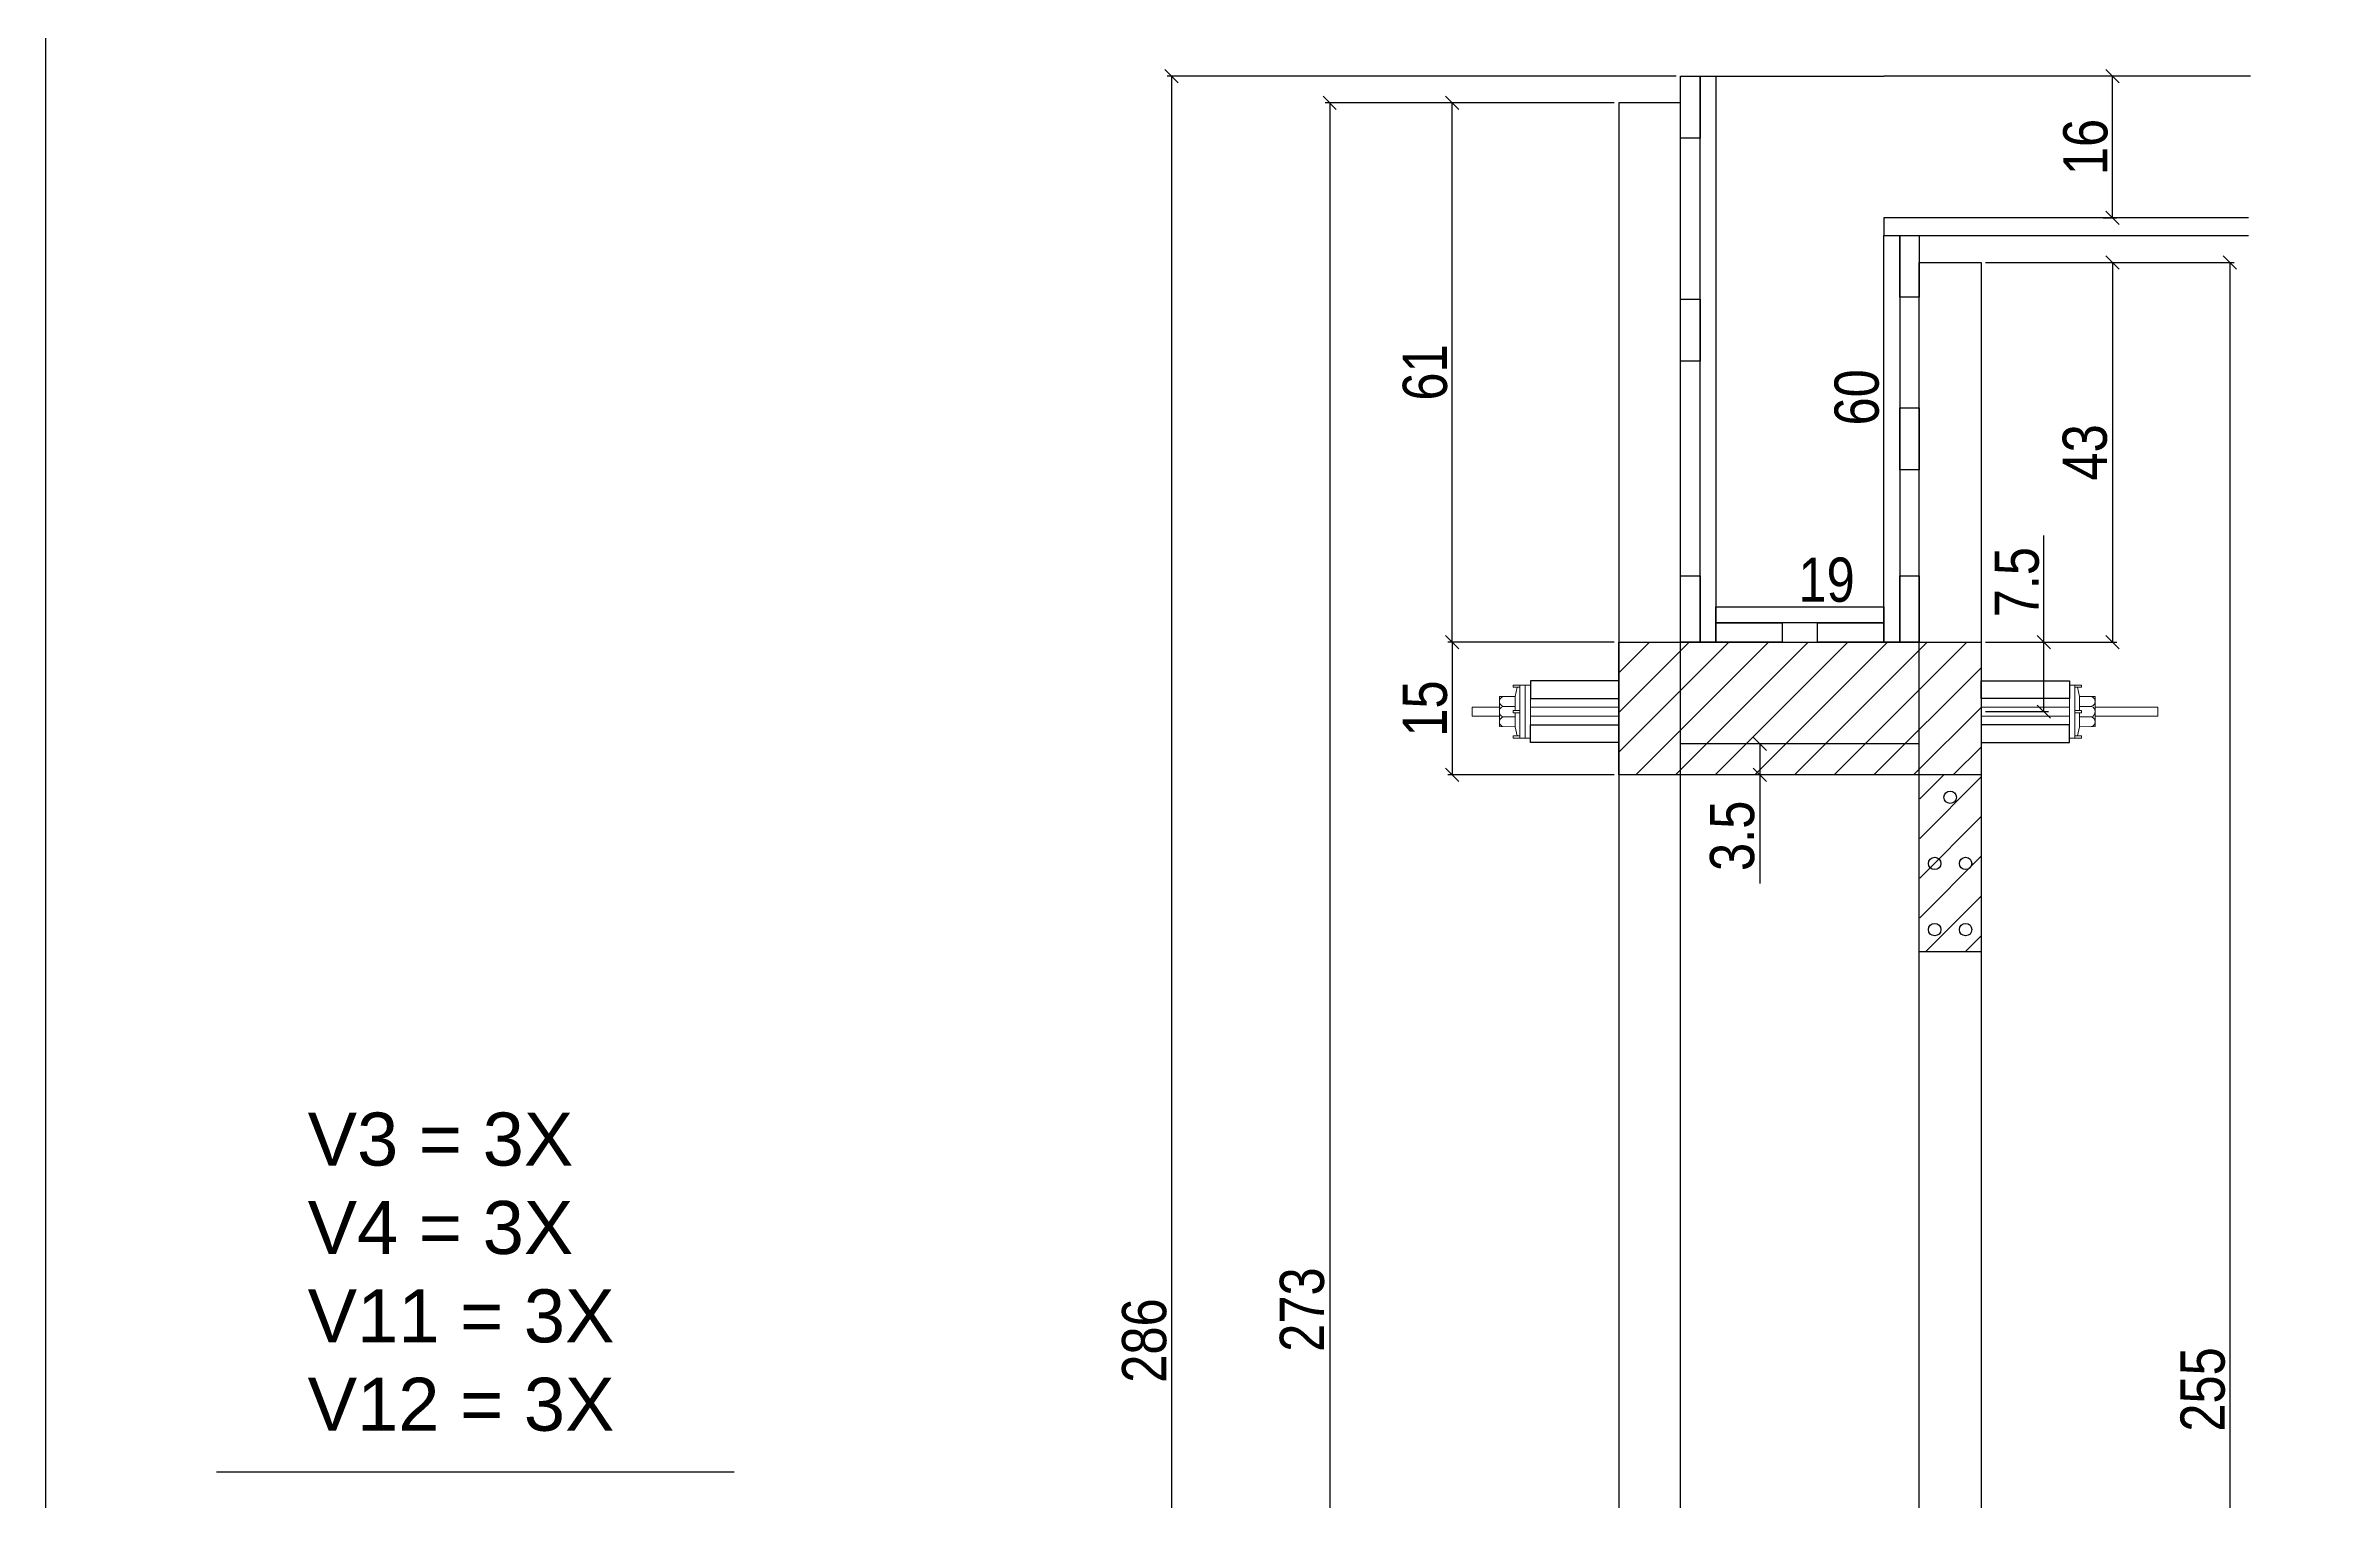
# Model space of a CAD drawing. Extents: x 15230 to 29563, y 3128 to 7338.
# Drawn here: x 15712 to 16230, y 5023 to 5352 of the extents above; entities that cross this region are included whole.
import ezdxf

# ---------------------------------------------------------------- set-up
doc = ezdxf.new("R2010")
doc.units = 0
doc.layers.add('BARRA_ANCORAGEM', color=1, linetype='Continuous', lineweight=15)
for name, color, linetype in [('COTA', 241, 'Continuous'), ('TIRAS REESCORAMENTO', 252, 'Continuous'), ('VIGAS', 3, 'Continuous')]:
    doc.layers.add(name, color=color, linetype=linetype)
doc.styles.add('COTA TECNICA 2X', font='techl___.ttf', dxfattribs={"height": 10})
doc.styles.add('R80-50', font='arial.ttf', dxfattribs={"height": 10})
doc.dimstyles.new('SECAO', dxfattribs={"dimscale": 0.333333, "dimtxt": 5, "dimasz": 9, "dimexe": 3, "dimexo": 3, "dimgap": 3, "dimtad": 1, "dimdec": 1, "dimlfac": 0.5, "dimzin": 12, "dimdsep": 46, "dimtxsty": 'COTA TECNICA 2X', "dimblk1": 'OBLIQUE', "dimblk2": 'OBLIQUE', "dimsah": 1, "dimcen": 0.9, "dimclrd": 4, "dimclre": 4, "dimclrt": 240, "dimadec": 1, "dimazin": 3, "dimtfac": 1, "dimtdec": 1, "dimtmove": 0, "dimatfit": 3, "dimfxl": 1, "dimtolj": 1, "dimtzin": 12, "dimarcsym": 0})

# ---------------------------------------------------------------- blocks, each defined once
blk = doc.blocks.new('_Oblique')
at = {"color": 0, "linetype": 'ByBlock', "lineweight": -2}
blk.add_line((-0.5, -0.5), (0.5, 0.5), dxfattribs=at)
blk = doc.blocks.new('*D7')
at = {"layer": 'COTA', "color": 4, "lineweight": -2, "transparency": 16777216}
for p, q in [((16066.82, 5339.48), (16001.41, 5339.48)), ((16002.41, 5339.48), (16002.41, 4793.39)), ((16066.82, 4793.39), (16001.41, 4793.39))]:
    blk.add_line(p, q, dxfattribs=at)
at = {"layer": 'DEFPOINTS', "color": 0, "transparency": 16777216}
for p in [(16067.82, 5339.48), (16002.41, 4793.39), (16067.82, 4793.39)]:
    blk.add_point(p, dxfattribs=at)
at = {"layer": 'COTA', "color": 4, "lineweight": -2, "transparency": 16777216, "xscale": 3, "yscale": 3, "zscale": 3}
for p, rotation in [((16002.41, 5339.48), 90), ((16002.41, 4793.39), 270)]:
    blk.add_blockref('_Oblique', p, dxfattribs=dict(at, rotation=rotation))
at = {"layer": 'COTA', "color": 240, "transparency": 16777216, "insert": (15996.19, 5066.44), "char_height": 10, "attachment_point": 5, "rotation": 90, "style": 'COTA TECNICA 2X'}
blk.add_mtext('\\A1;273', dxfattribs=at)
blk = doc.blocks.new('*D13')
at = {"layer": 'COTA', "color": 4, "lineweight": -2, "transparency": 16777216}
for p, q in [((16066.82, 5339.48), (16029.12, 5339.48)), ((16030.12, 5217.43), (16030.12, 5339.48)), ((16066.82, 5217.43), (16029.12, 5217.43))]:
    blk.add_line(p, q, dxfattribs=at)
at = {"layer": 'DEFPOINTS', "color": 0, "transparency": 16777216}
for p in [(16030.12, 5339.48), (16067.82, 5339.48), (16067.82, 5217.43)]:
    blk.add_point(p, dxfattribs=at)
at = {"layer": 'COTA', "color": 4, "lineweight": -2, "transparency": 16777216, "xscale": 3, "yscale": 3, "zscale": 3}
for p, rotation in [((16030.12, 5339.48), 90), ((16030.12, 5217.43), 270)]:
    blk.add_blockref('_Oblique', p, dxfattribs=dict(at, rotation=rotation))
at = {"layer": 'COTA', "color": 240, "transparency": 16777216, "insert": (16024.02, 5278.46), "char_height": 10, "attachment_point": 5, "rotation": 90, "style": 'COTA TECNICA 2X'}
blk.add_mtext('\\A1;61', dxfattribs=at)
blk = doc.blocks.new('*D14')
at = {"layer": 'COTA', "color": 4, "lineweight": -2, "transparency": 16777216}
for p, q in [((16150.82, 5303.36), (16180.57, 5303.36)), ((16179.57, 5303.36), (16179.57, 5217.43)), ((16150.82, 5217.43), (16180.57, 5217.43))]:
    blk.add_line(p, q, dxfattribs=at)
at = {"layer": 'DEFPOINTS', "color": 0, "transparency": 16777216}
for p in [(16149.82, 5303.36), (16149.82, 5217.43), (16179.57, 5217.43)]:
    blk.add_point(p, dxfattribs=at)
at = {"layer": 'COTA', "color": 4, "lineweight": -2, "transparency": 16777216, "xscale": 3, "yscale": 3, "zscale": 3}
for p, rotation in [((16179.57, 5303.36), 90), ((16179.57, 5217.43), 270)]:
    blk.add_blockref('_Oblique', p, dxfattribs=dict(at, rotation=rotation))
at = {"layer": 'COTA', "color": 240, "transparency": 16777216, "insert": (16173.35, 5260.39), "char_height": 10, "attachment_point": 5, "rotation": 90, "style": 'COTA TECNICA 2X'}
blk.add_mtext('\\A1;43', dxfattribs=at)
blk = doc.blocks.new('*D15')
at = {"layer": 'COTA', "color": 4, "lineweight": -2, "transparency": 16777216}
for p, q in [((16080.82, 5345.48), (15965.62, 5345.48)), ((15966.62, 5345.48), (15966.62, 4773.39)), ((16066.82, 4773.39), (15965.62, 4773.39))]:
    blk.add_line(p, q, dxfattribs=at)
at = {"layer": 'DEFPOINTS', "color": 0, "transparency": 16777216}
for p in [(16081.82, 5345.48), (15966.62, 4773.39), (16067.82, 4773.39)]:
    blk.add_point(p, dxfattribs=at)
at = {"layer": 'COTA', "color": 4, "lineweight": -2, "transparency": 16777216, "xscale": 3, "yscale": 3, "zscale": 3}
for p, rotation in [((15966.62, 5345.48), 90), ((15966.62, 4773.39), 270)]:
    blk.add_blockref('_Oblique', p, dxfattribs=dict(at, rotation=rotation))
at = {"layer": 'COTA', "color": 240, "transparency": 16777216, "insert": (15960.49, 5059.44), "char_height": 10, "attachment_point": 5, "rotation": 90, "style": 'COTA TECNICA 2X'}
blk.add_mtext('\\A1;286', dxfattribs=at)
blk = doc.blocks.new('*D17')
at = {"layer": 'DEFPOINTS', "color": 0, "transparency": 16777216}
for p in [(16114.86, 5345.48), (16127.82, 5345.48), (16114.86, 5225.43)]:
    blk.add_point(p, dxfattribs=at)
at = {"layer": 'COTA', "color": 240, "transparency": 16777216, "insert": (16121.72, 5272.84), "char_height": 10, "attachment_point": 5, "rotation": 90, "style": 'COTA TECNICA 2X'}
blk.add_mtext('\\A1;60', dxfattribs=at)
blk = doc.blocks.new('*D18')
at = {"layer": 'DEFPOINTS', "color": 0, "transparency": 16777216}
for p in [(16089.82, 5225.43), (16127.82, 5225.43), (16127.82, 5225.43)]:
    blk.add_point(p, dxfattribs=at)
at = {"layer": 'COTA', "color": 240, "transparency": 16777216, "insert": (16114.86, 5231.52), "char_height": 10, "attachment_point": 5, "style": 'COTA TECNICA 2X'}
blk.add_mtext('\\A1;19', dxfattribs=at)
blk = doc.blocks.new('*D20')
at = {"layer": 'COTA', "color": 4, "lineweight": -2, "transparency": 16777216}
for p, q in [((16179.57, 5313.48), (16179.57, 5345.48)), ((16180.57, 5345.48), (16180.57, 5345.48)), ((16177.42, 5313.48), (16180.57, 5313.48))]:
    blk.add_line(p, q, dxfattribs=at)
at = {"layer": 'DEFPOINTS', "color": 0, "transparency": 16777216}
for p in [(16179.57, 5345.48), (16179.57, 5345.48), (16176.42, 5313.48)]:
    blk.add_point(p, dxfattribs=at)
at = {"layer": 'COTA', "color": 4, "lineweight": -2, "transparency": 16777216, "xscale": 3, "yscale": 3, "zscale": 3}
for p, rotation in [((16179.57, 5345.48), 90), ((16179.57, 5313.48), 270)]:
    blk.add_blockref('_Oblique', p, dxfattribs=dict(at, rotation=rotation))
at = {"layer": 'COTA', "color": 240, "transparency": 16777216, "insert": (16173.47, 5329.48), "char_height": 10, "attachment_point": 5, "rotation": 90, "style": 'COTA TECNICA 2X'}
blk.add_mtext('\\A1;16', dxfattribs=at)
blk = doc.blocks.new('*D21')
at = {"layer": 'COTA', "color": 4, "lineweight": -2, "transparency": 16777216}
for p, q in [((16151.82, 5303.36), (16207.12, 5303.36)), ((16206.12, 5303.36), (16206.12, 4793.39)), ((16151.82, 4793.39), (16207.12, 4793.39))]:
    blk.add_line(p, q, dxfattribs=at)
at = {"layer": 'DEFPOINTS', "color": 0, "transparency": 16777216}
for p in [(16150.82, 5303.36), (16150.82, 4793.39), (16206.12, 4793.39)]:
    blk.add_point(p, dxfattribs=at)
at = {"layer": 'COTA', "color": 4, "lineweight": -2, "transparency": 16777216, "xscale": 3, "yscale": 3, "zscale": 3}
for p, rotation in [((16206.12, 5303.36), 90), ((16206.12, 4793.39), 270)]:
    blk.add_blockref('_Oblique', p, dxfattribs=dict(at, rotation=rotation))
at = {"layer": 'COTA', "color": 240, "transparency": 16777216, "insert": (16200.01, 5048.37), "char_height": 10, "attachment_point": 5, "rotation": 90, "style": 'COTA TECNICA 2X'}
blk.add_mtext('\\A1;255', dxfattribs=at)
blk = doc.blocks.new('*D23')
at = {"layer": 'COTA', "color": 4, "lineweight": -2, "transparency": 16777216}
for p, q in [((16066.82, 5217.43), (16029.12, 5217.43)), ((16030.12, 5217.43), (16030.12, 5187.43)), ((16066.82, 5187.43), (16029.12, 5187.43))]:
    blk.add_line(p, q, dxfattribs=at)
at = {"layer": 'DEFPOINTS', "color": 0, "transparency": 16777216}
for p in [(16067.82, 5217.43), (16030.12, 5187.43), (16067.82, 5187.43)]:
    blk.add_point(p, dxfattribs=at)
at = {"layer": 'COTA', "color": 4, "lineweight": -2, "transparency": 16777216, "xscale": 3, "yscale": 3, "zscale": 3}
for p, rotation in [((16030.12, 5217.43), 90), ((16030.12, 5187.43), 270)]:
    blk.add_blockref('_Oblique', p, dxfattribs=dict(at, rotation=rotation))
at = {"layer": 'COTA', "color": 240, "transparency": 16777216, "insert": (16024.01, 5202.43), "char_height": 10, "attachment_point": 5, "rotation": 90, "style": 'COTA TECNICA 2X'}
blk.add_mtext('\\A1;15', dxfattribs=at)
blk = doc.blocks.new('A$C51C4441F')
at = {"layer": 'BARRA_ANCORAGEM'}
for p, q in [((-2.25, 3.4), (-1.79, 5.5)), ((-2.25, 3.4), (-5.81, 3.39)), ((-5.81, 3.39), (-5.81, -3.39)), ((-2.25, 1.2), (-5.02, 1.2)), ((-2.25, 3.4), (-2.25, 3.4)), ((-2.25, 3.4), (-2.25, 0.25)), ((-2.25, -3.4), (-5.81, -3.39)), ((-2.25, -1.2), (-5.02, -1.2)), ((-2.25, -0.25), (-2.25, -3.4)), ((-2.25, -3.4), (-1.79, -5.5))]:
    blk.add_line(p, q, dxfattribs=at)
for points in [[(-2.7, 6), (-1.2, 6), (-1.2, 5.5), (-2.7, 5.5)], [(-1.2, -6), (0, -6), (0, 6), (-1.2, 6)], [(-2.7, 0.25), (-1.2, 0.25), (-1.2, -0.25), (-2.7, -0.25)], [(-2.7, -6), (-1.2, -6), (-1.2, -5.5), (-2.7, -5.5)]]:
    blk.add_lwpolyline(points, close=True, dxfattribs=at)
for centre, radius, start, end in [((-4.66, 2.3), 1.15, 107.7845, 252.2718), ((-4.52, 0), 1.3, 112.648, 247.4083), ((-4.66, -2.3), 1.15, 107.7845, 252.2718)]:
    blk.add_arc(centre, radius, start, end, dxfattribs=at)
blk = doc.blocks.new('*D24')
at = {"layer": 'COTA', "color": 4, "lineweight": -2, "transparency": 16777216}
for p, q in [((16164.04, 5217.43), (16164.04, 5241.58)), ((16150.82, 5217.43), (16165.04, 5217.43)), ((16164.04, 5201.73), (16164.04, 5217.43)), ((16150.82, 5201.73), (16165.04, 5201.73))]:
    blk.add_line(p, q, dxfattribs=at)
at = {"layer": 'DEFPOINTS', "color": 0, "transparency": 16777216}
for p in [(16149.82, 5217.43), (16164.04, 5217.43), (16149.82, 5201.73)]:
    blk.add_point(p, dxfattribs=at)
at = {"layer": 'COTA', "color": 4, "lineweight": -2, "transparency": 16777216, "xscale": 3, "yscale": 3, "zscale": 3}
for p, rotation in [((16164.04, 5217.43), 90), ((16164.04, 5201.73), 270)]:
    blk.add_blockref('_Oblique', p, dxfattribs=dict(at, rotation=rotation))
at = {"layer": 'COTA', "color": 240, "transparency": 16777216, "insert": (16157.93, 5231.01), "char_height": 10, "attachment_point": 5, "rotation": 90, "style": 'COTA TECNICA 2X'}
blk.add_mtext('\\A1;7.5', dxfattribs=at)
blk = doc.blocks.new('*D25')
at = {"layer": 'COTA', "color": 4, "lineweight": -2, "transparency": 16777216}
for p, q in [((16107.82, 5194.43), (16098.75, 5194.43)), ((16099.75, 5194.43), (16099.75, 5187.43)), ((16107.82, 5187.43), (16098.75, 5187.43)), ((16099.75, 5187.43), (16099.75, 5162.83))]:
    blk.add_line(p, q, dxfattribs=at)
at = {"layer": 'DEFPOINTS', "color": 0, "transparency": 16777216}
for p in [(16108.82, 5194.43), (16099.75, 5187.43), (16108.82, 5187.43)]:
    blk.add_point(p, dxfattribs=at)
at = {"layer": 'COTA', "color": 4, "lineweight": -2, "transparency": 16777216, "xscale": 3, "yscale": 3, "zscale": 3}
for p, rotation in [((16099.75, 5194.43), 90), ((16099.75, 5187.43), 270)]:
    blk.add_blockref('_Oblique', p, dxfattribs=dict(at, rotation=rotation))
at = {"layer": 'COTA', "color": 240, "transparency": 16777216, "insert": (16093.53, 5173.63), "char_height": 10, "attachment_point": 5, "rotation": 90, "style": 'COTA TECNICA 2X'}
blk.add_mtext('\\A1;3.5', dxfattribs=at)

msp = doc.modelspace()

# ---------------------------------------------------------------- hatches: boundary and pattern name
at = {"layer": 'COTA'}
h = msp.add_hatch(dxfattribs=at)
h.set_pattern_fill('ANSI31', color=256, scale=2, style=0)
h.set_pattern_definition([(45, (-8547.131, -208079.636), (-4.49012806, 4.49012806), [])])
h.paths.add_polyline_path([(16149.82, 5187.43), (16149.82, 5217.43), (16067.82, 5217.43), (16067.82, 5187.43)])
h = msp.add_hatch(dxfattribs=at)
h.set_pattern_fill('ANSI31', color=256, scale=2, style=0)
h.set_pattern_definition([(45, (-7523.907, -193071.977), (-4.49012806, 4.49012806), [])])
h.paths.add_polyline_path([(16135.94, 5147.41), (16149.94, 5147.41), (16149.94, 5187.35), (16135.94, 5187.35)])

# ---------------------------------------------------------------- linework, layer by layer
at = {"linetype": 'Continuous'}
for p, q in [((16067.82, 5187.43), (16067.82, 5217.43)), ((16067.82, 5217.43), (16149.82, 5217.43)), ((16149.82, 5217.43), (16149.82, 5187.43)), ((16135.82, 5194.43), (16081.82, 5194.43)), ((16149.82, 5187.43), (16067.82, 5187.43))]:
    msp.add_line(p, q, dxfattribs=at)
msp.add_line((16149.82, 5147.41), (16135.82, 5147.41))
msp.add_lwpolyline([(16067.82, 4793.39), (16081.82, 4793.39), (16081.82, 5339.48), (16067.82, 5339.48)], close=True, dxfattribs=at)
msp.add_lwpolyline([(16135.82, 5194.43), (16135.82, 5303.36), (16149.82, 5303.36), (16149.82, 4793.39), (16135.82, 4793.39), (16135.82, 5194.43)], dxfattribs=at)
for centre in [(16142.82, 5182.35), (16139.32, 5167.38), (16146.32, 5167.38), (16139.32, 5152.41), (16146.32, 5152.41)]:
    msp.add_circle(centre, 1.4)
at = {"layer": 'BARRA_ANCORAGEM'}
for points in [[(16046.62, 5207.73), (16047.82, 5207.73), (16047.82, 5195.73), (16046.62, 5195.73)], [(16171.02, 5207.73), (16169.82, 5207.73), (16169.82, 5195.73), (16171.02, 5195.73)], [(16034.62, 5200.73), (16040.81, 5200.73), (16040.81, 5202.73), (16034.62, 5202.73)], [(16047.82, 5200.73), (16067.82, 5200.73), (16067.82, 5202.73), (16047.82, 5202.73)], [(16169.82, 5200.73), (16149.82, 5200.73), (16149.82, 5202.73), (16169.82, 5202.73)], [(16175.63, 5200.73), (16189.82, 5200.73), (16189.82, 5202.73), (16175.63, 5202.73)]]:
    msp.add_lwpolyline(points, close=True, dxfattribs=at)
at = {"layer": 'TIRAS REESCORAMENTO', "linetype": 'ByBlock'}
for p, q in [((16089.82, 5345.48), (16127.82, 5345.48)), ((16210.78, 5345.48), (16127.82, 5345.48)), ((16127.82, 5309.48), (16210.3, 5309.48))]:
    msp.add_line(p, q, dxfattribs=at)
for points in [[(16081.82, 5345.48), (16086.22, 5345.48), (16086.22, 5331.48), (16081.82, 5331.48)], [(16131.42, 5309.48), (16135.82, 5309.48), (16135.82, 5295.48), (16131.42, 5295.48)], [(16081.82, 5295.05), (16086.22, 5295.05), (16086.22, 5281.05), (16081.82, 5281.05)], [(16131.42, 5270.46), (16135.82, 5270.46), (16135.82, 5256.46), (16131.42, 5256.46)], [(16081.82, 5232.43), (16086.22, 5232.43), (16086.22, 5217.43), (16081.82, 5217.43)], [(16131.42, 5232.43), (16135.82, 5232.43), (16135.82, 5217.43), (16131.42, 5217.43)], [(16127.82, 5221.83), (16089.82, 5221.83), (16089.82, 5225.43), (16127.82, 5225.43)], [(16104.82, 5221.83), (16104.82, 5217.43), (16089.82, 5217.43), (16089.82, 5221.83)], [(16127.82, 5221.83), (16127.82, 5217.43), (16112.82, 5217.43), (16112.82, 5221.83)], [(16047.82, 5204.73), (16067.82, 5204.73), (16067.82, 5208.73), (16047.82, 5208.73)], [(16169.82, 5204.73), (16149.82, 5204.73), (16149.82, 5208.73), (16169.82, 5208.73)], [(16047.82, 5198.73), (16067.82, 5198.73), (16067.82, 5194.73), (16047.82, 5194.73)], [(16169.82, 5198.73), (16149.82, 5198.73), (16149.82, 5194.73), (16169.82, 5194.73)]]:
    msp.add_lwpolyline(points, close=True, dxfattribs=at)
for points in [[(16089.82, 5217.43), (16086.22, 5217.43), (16086.22, 5345.48), (16089.82, 5345.48), (16089.82, 5217.43)], [(16210.3, 5313.48), (16127.82, 5313.48), (16127.82, 5309.48), (16210.3, 5309.48)], [(16131.42, 5217.43), (16127.82, 5217.43), (16127.82, 5309.48), (16131.42, 5309.48), (16131.42, 5217.43)]]:
    msp.add_lwpolyline(points, dxfattribs=at)
at = {"layer": 'VIGAS', "color": 7}
msp.add_line((15750.48, 5029.73), (15867.63, 5029.73), dxfattribs=at)
at = {"layer": 'VIGAS'}
msp.add_lwpolyline([(16336.15, 4598.78), (15711.87, 4598.78), (15711.87, 5563.56), (16336.15, 5563.56)], close=True, dxfattribs=at)

# ---------------------------------------------------------------- block references
at = {"layer": 'BARRA_ANCORAGEM', "xscale": -1, "rotation": 180}
msp.add_blockref('A$C51C4441F', (16046.62, 5201.73), dxfattribs=at)
at = {"layer": 'BARRA_ANCORAGEM', "xscale": -1}
msp.add_blockref('A$C51C4441F', (16169.82, 5201.73), dxfattribs=at)

# ---------------------------------------------------------------- texts
at = {"layer": 'VIGAS', "color": 7, "style": 'R80-50'}
for s, p in [('V3 = 3X', (15771.13, 5099.02)), ('V4 = 3X', (15771.13, 5079.02)), ('V11 = 3X', (15771.13, 5059.02)), ('V12 = 3X', (15771.13, 5039.02))]:
    msp.add_text(s, height=12, dxfattribs=at).set_placement(p)

# ---------------------------------------------------------------- dimensions: what is measured, and where the dimension line sits
at = {"layer": 'COTA', "color": 3}
for base, p1, p2, picture, middle in [((15966.62, 4773.39), (16081.82, 5345.48), (16067.82, 4773.39), '*D15', (15960.49, 5059.44)), ((16179.57, 5345.48), (16176.42, 5313.48), (16179.57, 5345.48), '*D20', (16173.47, 5329.48)), ((16002.41, 4793.39), (16067.82, 5339.48), (16067.82, 4793.39), '*D7', (15996.19, 5066.44)), ((16030.12, 5339.48), (16067.82, 5217.43), (16067.82, 5339.48), '*D13', (16024.02, 5278.46)), ((16179.57, 5217.43), (16149.82, 5303.36), (16149.82, 5217.43), '*D14', (16173.35, 5260.39)), ((16206.12, 4793.39), (16150.82, 5303.36), (16150.82, 4793.39), '*D21', (16200.01, 5048.37)), ((16030.12, 5187.43), (16067.82, 5217.43), (16067.82, 5187.43), '*D23', (16024.01, 5202.43)), ((16099.75, 5187.43), (16108.82, 5194.43), (16108.82, 5187.43), '*D25', (16093.53, 5173.63))]:
    dim = msp.add_linear_dim(base=base, p1=p1, p2=p2, angle=90, dimstyle='SECAO', dxfattribs=at)
    dim.commit()
    dim.dimension.update_dxf_attribs({"geometry": picture, "text_midpoint": middle})
dim = msp.add_linear_dim(base=(16127.82, 5345.48), p1=(16114.86, 5225.43), p2=(16114.86, 5345.48), angle=90, dimstyle='SECAO', override={"dimse1": 1, "dimse2": 1, "dimsd1": 1, "dimsd2": 1}, dxfattribs=at)
dim.commit()
dim.dimension.update_dxf_attribs({"geometry": '*D17', "text_midpoint": (16127.82, 5272.84), "dimtype": 160})
dim = msp.add_linear_dim(base=(16164.04, 5217.43), p1=(16149.82, 5201.73), p2=(16149.82, 5217.43), angle=90, text='7.5', dimstyle='SECAO', dxfattribs=at)
dim.commit()
dim.dimension.update_dxf_attribs({"geometry": '*D24', "text_midpoint": (16157.93, 5231.01)})
dim = msp.add_linear_dim(base=(16127.82, 5225.43), p1=(16089.82, 5225.43), p2=(16127.82, 5225.43), dimstyle='SECAO', override={"dimse1": 1, "dimse2": 1, "dimsd1": 1, "dimsd2": 1}, dxfattribs=at)
dim.commit()
dim.dimension.update_dxf_attribs({"geometry": '*D18', "text_midpoint": (16114.86, 5225.43), "dimtype": 160})

doc.saveas('drawing.dxf')
